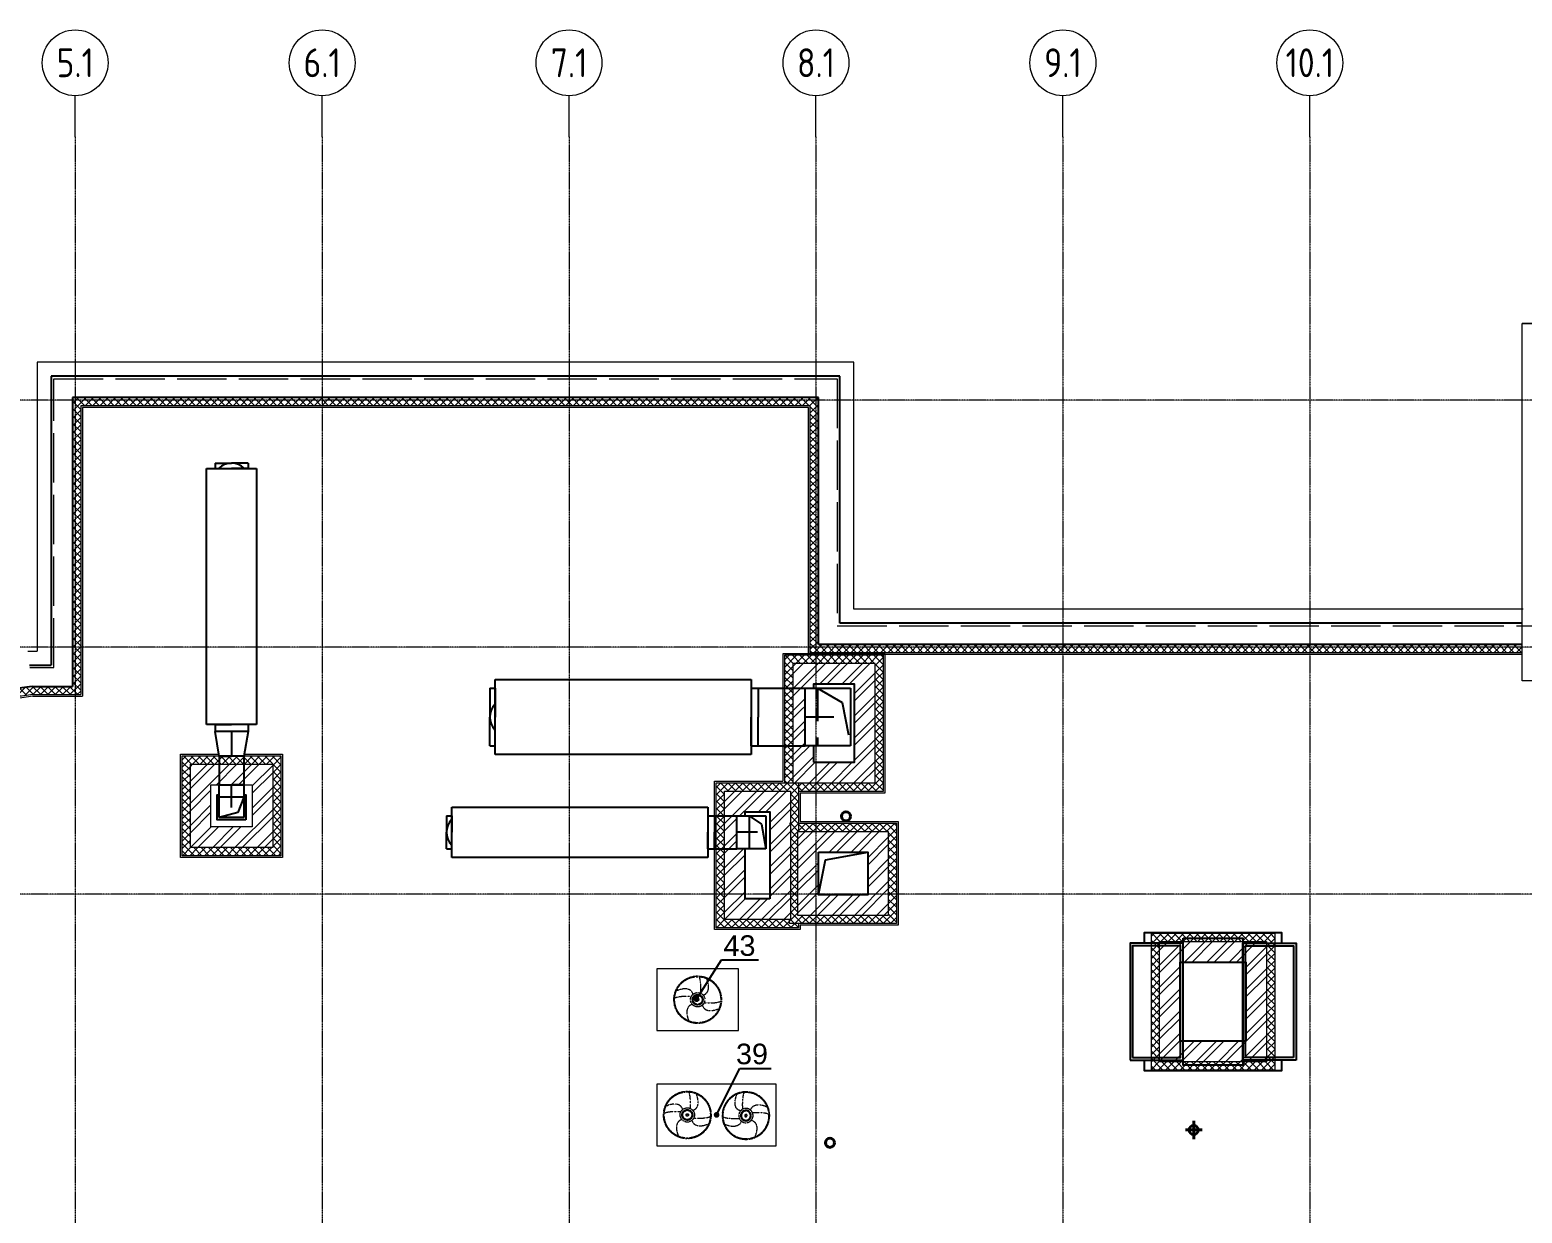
# Model space of a CAD drawing. Header units: millimetres. Extents: x -222892 to 671268, y 0 to 135099.
# Drawn here: x 334968 to 353098, y 120723 to 135099 of the extents above; entities that cross this region are included whole.
import ezdxf
from ezdxf import colors
from ezdxf.entities.mleader import LeaderData, LeaderLine
from ezdxf.enums import TextEntityAlignment as Align
from ezdxf.math import Vec2, Vec3

# ---------------------------------------------------------------- set-up
doc = ezdxf.new("R2010")
doc.units = ezdxf.units.MM
for name, pattern in [('ACAD_ISO02W100', [15, 12, -3]), ('CENTER', [2, 1.25, -0.25, 0.25, -0.25]), ('HIDDEN', [6, 4, -2]), ('осевая', [2, 1.25, -0.25, 0.25, -0.25])]:
    doc.linetypes.add(name, pattern=pattern)
for name, color, linetype, lineweight in [('_ВК-К1', 14, 'Continuous', 40), ('АР_Навесной фасад', 190, 'Continuous', 5), ('АР_Перегородки кирпич', 244, 'Continuous', 5), ('АР_Перегородки_кирпич_Штрих', 244, 'Continuous', 5), ('АР_Утеплитель', 154, 'Continuous', 5), ('АР_Штрих утеплитель', 24, 'Continuous', 5), ('КР_Оси', 7, 'Continuous', 5), ('КР_Тонкая', 250, 'Continuous', 5), ('М_0_В35', 142, 'Continuous', 25), ('М_фреонопроводы', 251, 'CENTER', 5), ('М_Холод', 161, 'Continuous', 5), ('пунктир', 251, 'Continuous', 5)]:
    doc.layers.add(name, color=color, linetype=linetype, lineweight=lineweight)
for name, color, linetype in [('Aks_скрытые_линии', 7, 'HIDDEN'), ('Aks_Схема', 3, 'Continuous'), ('АР_Парапет', 142, 'Continuous'), ('М_0_ВД1', 1, 'Continuous'), ('М_ОВ-ЭОМ', 140, 'Continuous'), ('ПРОЕМЫ ОВ', 173, 'Continuous')]:
    doc.layers.add(name, color=color, linetype=linetype)
doc.styles.add('ISOCPEUR', font='isocpeur.ttf', dxfattribs={"width": 0.85})
doc.styles.get("Standard").update_dxf_attribs({"font": 'arial.ttf'})
pattern_1 = [(45, (0, 0), (-134.7038418160373, 134.7038418160373), []), (45, (89.80260000000001, 0), (-134.7038418160373, 134.7038418160373), [])]
pattern_2 = [(45, (0, 0), (-44.90128060534577, 44.90128060534577), []), (135, (0, 0), (-44.90128060534577, -44.90128060534576), [])]

# ---------------------------------------------------------------- blocks, each defined once
blk = doc.blocks.new('*U4608')
at = {"linetype": 'ByBlock'}
for p, q in [((-15.55352697218349, -3.05), (-15.55352697218349, 3.05)), ((-15.55352697218349, 3.05), (15.55207691330563, 3.05)), ((15.55207691330563, 3.05), (15.55207691330563, -3.05)), ((15.55207691330563, -3.05), (-15.55352697218349, -3.05))]:
    blk.add_line(p, q, dxfattribs=at)
blk = doc.blocks.new('Aks_rs_rect_400x200_to_300x250_300_wipe')
at = {"color": 0, "linetype": 'ByBlock', "lineweight": -2}
blk.add_wipeout([(-2, 0), (2, 0), (1.5, 3), (-1.5, 3)], dxfattribs=at)
blk = doc.blocks.new('Aks_rs_rect_400x200_to_300x250_300')
at = {"color": 0, "linetype": 'ByBlock', "lineweight": -2}
blk.add_blockref('Aks_rs_rect_400x200_to_300x250_300_wipe', (0, 0), dxfattribs=at)
for p, q in [((-2, 0), (-1.5, 3)), ((-1.5, 3), (1.5, 3)), ((1.5, 3), (2, 0)), ((-2, 0), (2, 0))]:
    blk.add_line(p, q, dxfattribs=at)
at = {"layer": 'Aks_Схема'}
blk.add_line((0, 0), (0, 3), dxfattribs=at)
blk = doc.blocks.new('Aks_es_drop_rect_300_250_100_50_50_wipe')
at = {"color": 0, "linetype": 'ByBlock', "lineweight": -2}
blk.add_wipeout([(-1.5, 1.25), (1.5, 1.25), (1.5, -2.75), (-1.5, -2.75)], dxfattribs=at)
blk = doc.blocks.new('Aks_es_drop_rect_300_250_100_50_50')
at = {"color": 0, "linetype": 'ByBlock', "lineweight": -2}
blk.add_blockref('Aks_es_drop_rect_300_250_100_50_50_wipe', (0, 0), dxfattribs=at)
for p, q in [((-1.5, 1.25), (1.5, 1.25)), ((-1.5, -2.75), (-1.5, 1.25)), ((1.5, 1.25), (1.5, -2.75)), ((1.5, -2.75), (-1.5, -2.75))]:
    blk.add_line(p, q, dxfattribs=at)
at = {"layer": 'Aks_скрытые_линии'}
for p, q in [((-1.5, -1.25), (-0.75, 0.625)), ((-0.75, 0.625), (1.5, 1.25)), ((-1.5, -1.25), (1.5, -1.25))]:
    blk.add_line(p, q, dxfattribs=at)
at = {"layer": 'Aks_Схема'}
blk.add_line((0, 0), (0, -2.75), dxfattribs=at)
blk = doc.blocks.new('*U4725')
at = {"linetype": 'ByBlock'}
for p, q in [((-15.5535269721835, -4.55), (-15.5535269721835, 4.55)), ((-15.5535269721835, 4.55), (15.55207691330563, 4.55)), ((15.55207691330563, 4.55), (15.55207691330563, -4.55)), ((15.55207691330563, -4.55), (-15.5535269721835, -4.55))]:
    blk.add_line(p, q, dxfattribs=at)
blk = doc.blocks.new('Aks_es_drop_rect_700_400_100_50_50_wipe')
at = {"color": 0, "linetype": 'ByBlock', "lineweight": -2}
blk.add_wipeout([(-3.5, 2), (3.5, 2), (3.5, -3.5), (-3.5, -3.5)], dxfattribs=at)
blk = doc.blocks.new('Aks_es_drop_rect_700_400_100_50_50')
at = {"color": 0, "linetype": 'ByBlock', "lineweight": -2}
blk.add_blockref('Aks_es_drop_rect_700_400_100_50_50_wipe', (0, 0), dxfattribs=at)
for p, q in [((-3.5, 2), (3.5, 2)), ((-3.5, -3.5), (-3.5, 2)), ((3.5, 2), (3.5, -3.5)), ((3.5, -3.5), (-3.5, -3.5))]:
    blk.add_line(p, q, dxfattribs=at)
at = {"layer": 'Aks_скрытые_линии'}
for p, q in [((-1.75, 1), (3.5, 2)), ((-3.5, -2), (-1.75, 1)), ((-3.5, -2), (3.5, -2))]:
    blk.add_line(p, q, dxfattribs=at)
at = {"layer": 'Aks_Схема'}
blk.add_line((0, 0), (0, -3.5), dxfattribs=at)
blk = doc.blocks.new('Aks_es_drop_rect_400_200_100_50_50_wipe')
at = {"color": 0, "linetype": 'ByBlock', "lineweight": -2}
blk.add_wipeout([(-2, 1), (2, 1), (2, -2.5), (-2, -2.5)], dxfattribs=at)
blk = doc.blocks.new('Aks_es_drop_rect_400_200_100_50_50')
at = {"color": 0, "linetype": 'ByBlock', "lineweight": -2}
blk.add_blockref('Aks_es_drop_rect_400_200_100_50_50_wipe', (0, 0), dxfattribs=at)
for p, q in [((-2, 1), (2, 1)), ((-2, -2.5), (-2, 1)), ((2, 1), (2, -2.5)), ((2, -2.5), (-2, -2.5))]:
    blk.add_line(p, q, dxfattribs=at)
at = {"layer": 'Aks_скрытые_линии'}
for p, q in [((-2, -1), (-1, 0.5)), ((-1, 0.5), (2, 1)), ((-2, -1), (2, -1))]:
    blk.add_line(p, q, dxfattribs=at)
at = {"layer": 'Aks_Схема'}
blk.add_line((0, 0), (0, -2.5), dxfattribs=at)
blk = doc.blocks.new('A$C0d4e4e51')
at = {"layer": 'М_фреонопроводы'}
for centre, radius in [((0, 0), 288.8566844358662), ((0, 0), 280.0460147857403), ((0, 0), 86.98640421516119), ((0, 3.637978807091713e-12), 65.82206057451572), ((0, 3.637978807091713e-12), 63.32245125797893), ((0, 3.637978807091713e-12), 56.71282374609209), ((0, 0), 54.54809857845037), ((0, 0), 14.99765589915607), ((0, 3.637978807091713e-12), 8.998593539488997)]:
    blk.add_circle(centre, radius, dxfattribs=at)
for points in [[(38.81393808877328, 77.84672586773013), (39.43069206242217, 120.3497430797324), (39.47233744623372, 124.4594547744491), (35.66894700675039, 209.123091795238), (35.17107245826628, 213.5192511267633), (31.78933022113051, 237.1253008804342), (27.78976368147414, 255.6517357684061), (20.06445512908977, 275.2600530449563), (15.84786306304159, 279.5972382440705)], [(63.54760664294008, 59.40260184484941), (65.73832356143976, 58.00498084995343), (68.34381133969873, 57.87383059890271), (74.83213327103294, 59.95696780453363), (98.28155533538666, 72.37771393170624), (102.4814754161052, 75.86668588565226), (121.3887601780589, 101.6294875521926), (128.0909414612688, 120.3129603113375), (132.1284807362827, 151.4181425748029), (125.5335555436322, 204.1606599614897), (112.3440243985387, 253.1503100278678), (112.0503138446948, 256.6524840415077), (112.0560640089097, 256.665654856246)], [(-77.82987675641198, 38.83033988487296), (-132.6866261559189, 39.51315608773075), (-179.6618912399863, 38.15869686541919), (-250.1639833884547, 28.83113718986715), (-273.735531223414, 21.14097486649553), (-279.0702124371892, 17.69482380398767), (-279.5427027341793, 16.78236411924809)], [(-59.40322799712885, 63.54702323626043), (-57.95132772275247, 65.92323795983248), (-57.81069860747084, 68.12168681551339), (-66.13242229243042, 88.73537166748793), (-89.68721753318096, 114.5516164181754), (-113.1485436978401, 125.9900323876027), (-136.6817204181571, 131.155181952734), (-160.1875698759104, 132.1402363777997), (-183.6778367552906, 129.6615824114306), (-206.8629539503017, 124.8615624744525), (-230.6765725885052, 117.9500065310131), (-249.9349933031481, 112.4497500339094), (-250.1639833884547, 125.8719659518611), (-250.3874668942881, 125.6004135641269)], [(-65.60806570155546, -57.1158142127133), (-85.7318453581538, -64.55684122126695), (-89.76284992770525, -66.70990112627624), (-109.2171977745602, -82.74032893414551), (-113.2483344665379, -87.83830825575205), (-131.6896096614655, -142.0107320795069), (-131.9470465349732, -146.0117300520578), (-117.9075176594779, -230.8108275714912), (-113.1745423458051, -246.46223046249), (-112.6694436229882, -251.8082155990414), (-113.1850353375776, -254.7440878514062), (-113.708465914533, -255.922166247361)], [(59.11560495081358, -63.81070736391848), (57.95153387717437, -65.92304112415877), (57.81194275961025, -67.83217758488536), (64.31694757047808, -85.24637534668364), (74.71775531442836, -101.1676535591214), (78.7454179043998, -105.516544056205), (98.20900750067085, -119.6778879330232), (102.3855371720274, -121.7435801907632), (121.3159107790561, -128.3445471898413), (125.3248903668718, -129.266920987), (144.7414908983046, -131.8779404638008), (149.0356453520362, -132.069310525294), (168.2951715114759, -131.8483241215872), (172.3876948588877, -131.4734702054047), (191.8369328343542, -128.232706872237), (213.4106816254789, -123.1248564562156), (235.4127962280763, -116.4471487484661), (239.3971075395821, -115.1846321040757), (252.9740532205906, -112.5108137534517), (257.9890519533074, -108.9376861770543)], [(78.29462670424255, -37.90232113634193), (78.75280149595346, -38.45243077696796), (81.9342638203525, -38.88761753211293), (98.28155533532845, -38.88761753211293), (102.2703480111668, -39.11849815771711), (121.3069393527112, -39.44199996194584), (125.3212771530962, -39.47957649205273), (144.8442776836455, -39.47957649205273), (148.843652590178, -39.47957649205273), (168.3361992100254, -38.76028489688179), (172.3399801654741, -38.76028489688179), (191.7170467665419, -37.308851076672), (195.9839557032101, -36.95291361593627), (213.4016683715163, -35.1848435177053), (217.4017371113878, -34.82572348172835), (235.3934991882415, -31.9824380530481), (239.4466719495831, -31.27066237922918), (257.9657091209083, -26.55387223586877), (261.9935612624977, -25.53252835354942), (275.0905243118759, -20.15364528933424), (278.1652131528826, -17.69482162112763), (279.5329044557875, -16.94478456313664)]]:
    blk.add_spline(points, degree=3, dxfattribs=at)
blk = doc.blocks.new('_None')
blk = doc.blocks.new('A$C608f0813')
at = {"layer": 'М_0_ВД1', "color": 7}
for points in [[(677.5000017454149, 574.9999988851778), (677.5000017454149, 677.4999988881755), (-677.4999982545851, 677.4999988881755), (-677.4999982545851, 574.9999988851778)], [(-677.4999982545851, -575.0000011148222), (-677.4999982545851, -677.5000011118245), (677.5000017454149, -677.5000011118245), (677.5000017454149, -575.0000011148222)]]:
    blk.add_lwpolyline(points, dxfattribs=at)
at = {"layer": 'М_0_ВД1'}
for points in [[(-293.9614650491276, 624.9999988851778), (293.9614685358829, 624.9999988851778), (293.9614685358829, -625.0000011148222), (-293.9614650491276, -625.0000011148222)], [(-817.4999982525478, -575.0000011148222), (-293.961465045053, -575.0000011148222), (-293.961465045053, 574.9999988851778), (-817.4999982525478, 574.9999988851778)], [(817.5000017433777, -575.0000011148222), (293.9614685358829, -575.0000011148222), (293.9614685358829, 574.9999988851778), (817.5000017433777, 574.9999988851778)]]:
    blk.add_lwpolyline(points, close=True, dxfattribs=at)
at = {"layer": 'М_0_ВД1', "color": 251}
for points in [[(-792.4999982525478, -550.0000011148222), (-318.961465045053, -550.0000011148222), (-318.961465045053, 549.9999988851778), (-792.4999982525478, 549.9999988851778)], [(792.5000017433777, -550.0000011148222), (318.9614685358829, -550.0000011148222), (318.9614685358829, 549.9999988851778), (792.5000017433777, 549.9999988851778)]]:
    blk.add_lwpolyline(points, close=True, dxfattribs=at)
blk = doc.blocks.new('*U5879')
at = {"color": 0, "linetype": 'ByBlock', "lineweight": -2, "ltscale": 10}
blk.add_line((0, 0), (-71486.8863278562, 0), dxfattribs=at)
blk = doc.blocks.new('*U5880')
at = {"color": 0, "linetype": 'ByBlock', "lineweight": -2, "ltscale": 10}
blk.add_line((0, 0), (-71486.8863278562, 0), dxfattribs=at)
blk = doc.blocks.new('*U5881')
at = {"color": 0, "linetype": 'ByBlock', "lineweight": -2, "ltscale": 10}
blk.add_line((0, 0), (-71486.8863278562, 0), dxfattribs=at)
blk = doc.blocks.new('*U5886')
at = {"color": 0, "linetype": 'Continuous', "lineweight": -2}
blk.add_line((0, 0), (-7.480597291625172e-13, 500), dxfattribs=at)
at = {"color": 0, "linetype": 'ByBlock', "lineweight": -2, "ltscale": 10}
blk.add_line((0, 0), (5.820766091346741e-11, -53277.7616451292), dxfattribs=at)
at = {"color": 0, "linetype": 'Continuous', "lineweight": -2}
blk.add_circle((-1.346507512492531e-12, 900), 400, dxfattribs=at)
at = {"color": 0, "linetype": 'Continuous', "lineweight": -2, "style": 'ISOCPEUR', "width": 0.85}
blk.add_text('5.1', height=350, dxfattribs=at).set_placement((-1.346507512492531e-12, 900), align=Align.MIDDLE_CENTER)
blk = doc.blocks.new('*U5887')
at = {"color": 0, "linetype": 'Continuous', "lineweight": -2}
blk.add_line((0, 0), (-2.427848948442238e-13, 500), dxfattribs=at)
at = {"color": 0, "linetype": 'ByBlock', "lineweight": -2, "ltscale": 10}
blk.add_line((0, 0), (5.820766091346741e-11, -53277.7616451292), dxfattribs=at)
at = {"color": 0, "linetype": 'Continuous', "lineweight": -2}
blk.add_circle((-4.370128107196029e-13, 900), 400, dxfattribs=at)
at = {"color": 0, "linetype": 'Continuous', "lineweight": -2, "style": 'ISOCPEUR', "width": 0.85}
blk.add_text('6.1', height=350, dxfattribs=at).set_placement((-4.370128107196029e-13, 900), align=Align.MIDDLE_CENTER)
blk = doc.blocks.new('*U5888')
at = {"color": 0, "linetype": 'Continuous', "lineweight": -2}
blk.add_line((0, 0), (-2.427848948442238e-13, 500), dxfattribs=at)
at = {"color": 0, "linetype": 'ByBlock', "lineweight": -2, "ltscale": 10}
blk.add_line((0, 0), (5.820766091346741e-11, -53277.7616451292), dxfattribs=at)
at = {"color": 0, "linetype": 'Continuous', "lineweight": -2}
blk.add_circle((-4.370128107196029e-13, 900), 400, dxfattribs=at)
at = {"color": 0, "linetype": 'Continuous', "lineweight": -2, "style": 'ISOCPEUR', "width": 0.85}
blk.add_text('8.1', height=350, dxfattribs=at).set_placement((-4.370128107196029e-13, 900), align=Align.MIDDLE_CENTER)
blk = doc.blocks.new('*U5889')
at = {"color": 0, "linetype": 'Continuous', "lineweight": -2}
blk.add_line((0, 0), (-2.427848948442238e-13, 500), dxfattribs=at)
at = {"color": 0, "linetype": 'ByBlock', "lineweight": -2, "ltscale": 10}
blk.add_line((0, 0), (5.820766091346741e-11, -53277.7616451292), dxfattribs=at)
at = {"color": 0, "linetype": 'Continuous', "lineweight": -2}
blk.add_circle((-4.370128107196029e-13, 900), 400, dxfattribs=at)
at = {"color": 0, "linetype": 'Continuous', "lineweight": -2, "style": 'ISOCPEUR', "width": 0.85}
blk.add_text('9.1', height=350, dxfattribs=at).set_placement((-4.370128107196029e-13, 900), align=Align.MIDDLE_CENTER)
blk = doc.blocks.new('*U5890')
at = {"color": 0, "linetype": 'Continuous', "lineweight": -2}
blk.add_line((0, 0), (-2.427848948442238e-13, 500), dxfattribs=at)
at = {"color": 0, "linetype": 'ByBlock', "lineweight": -2, "ltscale": 10}
blk.add_line((0, 0), (5.820766091346741e-11, -53277.7616451292), dxfattribs=at)
at = {"color": 0, "linetype": 'Continuous', "lineweight": -2}
blk.add_circle((-4.370128107196029e-13, 900), 400, dxfattribs=at)
at = {"color": 0, "linetype": 'Continuous', "lineweight": -2, "style": 'ISOCPEUR', "width": 0.85}
blk.add_text('10.1', height=350, dxfattribs=at).set_placement((-4.370128107196029e-13, 900), align=Align.MIDDLE_CENTER)
blk = doc.blocks.new('*U5901')
at = {"color": 0, "linetype": 'Continuous', "lineweight": -2}
blk.add_line((0, 0), (-2.427848948442238e-13, 500), dxfattribs=at)
at = {"color": 0, "linetype": 'ByBlock', "lineweight": -2, "ltscale": 10}
blk.add_line((0, 0), (5.820766091346741e-11, -53277.7616451292), dxfattribs=at)
at = {"color": 0, "linetype": 'Continuous', "lineweight": -2}
blk.add_circle((-4.370128107196029e-13, 900), 400, dxfattribs=at)
at = {"color": 0, "linetype": 'Continuous', "lineweight": -2, "style": 'ISOCPEUR', "width": 0.85}
blk.add_text('7.1', height=350, dxfattribs=at).set_placement((-4.370128107196029e-13, 900), align=Align.MIDDLE_CENTER)
blk = doc.blocks.new('A$C4c190d01')
at = {"layer": 'КР_Оси', "linetype": 'осевая'}
for name, p in [('*U5886', (5569.938392028183, 78593.59175630503)), ('*U5887', (8569.938392028183, 78593.59175630515)), ('*U5901', (11569.93839202818, 78593.59175630515)), ('*U5888', (14569.93839202795, 78593.59175630515)), ('*U5889', (17569.9383920283, 78593.59175630503)), ('*U5890', (20569.93839202842, 78593.59175630515)), ('*U5881', (61698.28406804663, 75394.99999999997)), ('*U5880', (61698.28406804663, 72394.99999999997)), ('*U5879', (61698.28406804663, 69394.99999999997))]:
    blk.add_blockref(name, p, dxfattribs=at)

msp = doc.modelspace()

# ---------------------------------------------------------------- hatches: boundary and pattern name
at = {"layer": 'АР_Перегородки_кирпич_Штрих', "ltscale": 500}
h = msp.add_hatch(dxfattribs=at)
h.set_pattern_fill('ANSI32', color=256, scale=20)
h.set_pattern_definition(pattern_1)
h.paths.add_polyline_path([(344487.4586638738, 126200.4881354429), (344987.4586638738, 126200.4881354429), (344987.4586638738, 127150.4881354429), (344487.4586638738, 127150.4881354429)], flags=16)
h.paths.add_polyline_path([(344237.4586638738, 125950.4881354429), (345237.4586638738, 125950.4881354429), (345237.4586638738, 127400.4881354429), (344237.4586638738, 127400.4881354429)])
h.paths.add_polyline_path([(343957.4537278331, 124540.6824583524), (343657.4537278329, 124540.6824583524), (343657.4537278329, 125600.6824583524), (343957.4537278331, 125600.6824583524)], flags=16)
h.paths.add_polyline_path([(344207.4537278331, 124290.6824583524), (343407.4537278329, 124290.6824583524), (343407.4537278329, 125850.6824583524), (344207.4537278331, 125850.6824583524)])
h.paths.add_polyline_path([(344298.462746357, 125360.6824583525), (345397.4537278327, 125360.6824583525), (345397.4537278327, 124340.6824583526), (344298.462746357, 124340.6824583526)])
h.paths.add_polyline_path([(344548.462746357, 125110.6824583525), (345147.4537278327, 125110.6824583525), (345147.4537278327, 124590.6824583526), (344548.462746357, 124590.6824583526)], flags=16)
h = msp.add_hatch(dxfattribs=at)
h.set_pattern_fill('ANSI32', color=256, scale=20)
h.set_pattern_definition(pattern_1)
h.paths.add_polyline_path([(337668.1345214166, 125415.9014589615), (337168.1345214166, 125415.9014589615), (337168.1345193057, 125928.6514594418), (337668.1345193057, 125928.6514594418)], flags=16)
h.paths.add_polyline_path([(337918.1345224459, 125165.9014589614), (336918.1345224459, 125165.9014589615), (336918.1345182766, 126178.6514594418), (337918.1345182766, 126178.6514594417)])
h = msp.add_hatch(dxfattribs=at)
h.set_pattern_fill('ANSI32', color=256, scale=20)
h.set_pattern_definition(pattern_1)
h.paths.add_polyline_path([(348943.2597963595, 123773.0000000002), (349742.2597963595, 123773.0000000002), (349742.2597963595, 122812.5000000002), (348943.2597963595, 122812.5000000002)], flags=16)
h.paths.add_polyline_path([(348693.2597963595, 124023.0000000002), (349992.2597963595, 124023.0000000002), (349992.2597963595, 122562.5000000002), (348693.2597963595, 122562.5000000002)])
at = {"layer": 'АР_Утеплитель', "ltscale": 500}
h = msp.add_hatch(dxfattribs=at)
h.set_pattern_fill('ANSI37', color=256, scale=20)
h.set_pattern_definition(pattern_2)
h.paths.add_polyline_path([(345337.4586638738, 127500.4881354429), (344518.7090003201, 127500.4881354429), (344518.7090003201, 127400.4881354429), (345237.4586638738, 127400.4881354429), (345237.4586638738, 125950.4881354429), (344518.7090003201, 125950.4881354429), (344518.7090003201, 125850.4881354429), (345337.4586638738, 125850.4881354429)])
h.paths.add_polyline_path([(344237.4586638738, 127400.4881354429), (344518.7090003201, 127400.4881354429), (344518.7090003201, 127500.4881354429), (344137.4586638738, 127500.4881354429), (344137.4586638738, 125950.6824583524), (344237.4586638738, 125950.6824583524)])
h.paths.add_polyline_path([(344307.4537278331, 125950.4881354429), (344237.4586638738, 125950.4881354429), (343307.4537278329, 125950.6824583524), (343307.4537278329, 124600.6824583524), (343407.4537278329, 124600.6824583524), (343407.4537278329, 125850.6824583524), (344207.4537278331, 125850.6824583524), (344207.4537278331, 124600.6824583524), (344298.462746357, 124600.6824583524), (344298.462746357, 125360.6824583525), (344307.4537278331, 125360.6824583525)])
h.paths.add_polyline_path([(344518.7090003201, 125950.4881354429), (344307.4537278331, 125950.4881354429), (344307.4537278331, 125850.4881354429), (344518.7090003201, 125850.4881354429)])
h.paths.add_polyline_path([(344307.4537278331, 124240.6824583526), (344198.462746357, 124240.6824583526), (344198.462746357, 124290.6824583524), (343407.4537278329, 124290.6824583524), (343407.4537278329, 124600.6824583524), (343307.4537278329, 124600.6824583524), (343307.4537278329, 124190.6824583524), (344307.4537278331, 124190.6824583524)])
h.paths.add_polyline_path([(344298.462746357, 124600.6824583524), (344207.4537278331, 124600.6824583524), (344207.4537278331, 124290.6824583524), (344198.462746357, 124290.6824583524), (344198.462746357, 124240.6824583526), (344518.7090003201, 124240.6824583526), (344518.7090003201, 124340.6824583526), (344298.462746357, 124340.6824583526)])
h.paths.add_polyline_path([(345497.4537278327, 124600.6824583524), (345397.4537278327, 124600.6824583524), (345397.4537278327, 124340.6824583526), (344518.7090003201, 124340.6824583526), (344518.7090003201, 124240.6824583526), (345497.4537278327, 124240.6824583526)])
h.paths.add_polyline_path([(345497.4537278327, 125460.4915244974), (345397.4537278327, 125360.4098109351), (345397.4537278327, 124600.6824583524), (345497.4537278327, 124600.6824583524)])
h.paths.add_polyline_path([(345497.4537278327, 125460.6824583525), (344518.7090003201, 125460.6824583525), (344518.7090003201, 125360.6824583525), (345397.4537278327, 125360.6824583525)])
h.paths.add_polyline_path([(344518.7090003201, 125460.6824583525), (344307.4537278331, 125460.6824583525), (344307.4537278331, 125360.6824583525), (344518.7090003201, 125360.6824583525)])
h = msp.add_hatch(dxfattribs=at)
h.set_pattern_fill('ANSI37', color=256, scale=20)
h.set_pattern_definition(pattern_2)
h.paths.add_polyline_path([(337918.1345224459, 125165.9014589614), (336918.1345224459, 125165.9014589615), (336918.1345182766, 126178.6514594418), (337918.1345182766, 126178.6514594417)], flags=16)
h.paths.add_polyline_path([(338018.1345228576, 125065.9014589614), (336818.1345228576, 125065.9014589616), (336818.134517865, 126278.6514594419), (338018.1345178648, 126278.6514594417)])
h = msp.add_hatch(dxfattribs=at)
h.set_pattern_fill('ANSI37', color=256, scale=20)
h.set_pattern_definition(pattern_2)
h.paths.add_polyline_path([(348693.2597963595, 124023.0000000002), (349992.2597963595, 124023.0000000002), (349992.2597963595, 122562.5000000002), (348693.2597963595, 122562.5000000002)], flags=16)
h.paths.add_polyline_path([(348593.2597963595, 124123.0000000002), (350092.2597963595, 124123.0000000002), (350092.2597963595, 122462.5000000002), (348593.2597963595, 122462.5000000002)])
at = {"layer": 'АР_Штрих утеплитель', "ltscale": 500}
h = msp.add_hatch(dxfattribs=at)
h.set_pattern_fill('ANSI37', color=256, scale=20)
h.set_pattern_definition(pattern_2)
h.paths.add_polyline_path([(353097.4537278334, 127630.6824583524), (350518.7090003203, 127630.6824583524), (350518.7090003203, 127530.6824583524), (353097.4537278334, 127530.6824583524)])
edge = h.paths.add_edge_path()
edge.add_line((350518.7090003203, 127630.6824583524), (344547.4537278329, 127630.6824583525))
edge.add_line((344547.4537278329, 127630.6824583525), (344547.4537278329, 130631.1380299823))
edge.add_line((344547.4537278329, 130631.1380299823), (335487.4537278329, 130630.6824583525))
edge.add_line((335487.4537278331, 130630.6824583525), (335487.4537278332, 127122.7369796679))
edge.add_line((335487.4537278332, 127122.7369796679), (334996.5012287336, 127122.7369796679))
edge.add_arc((336296.1243596947, 116876.8313636951), 10328.00087983883, 97.22897371527749, 132.4844128153412)
edge.add_arc((334278.507436591, 119160.6824583515), 7281.276563062834, 132.9138654462874, 150.3769831410849)
edge.add_arc((334278.5074365918, 119160.6824583511), 7281.276563063785, 150.3769831410856, 179.9999999999889)
edge.add_line((326997.2308735281, 119160.6824583525), (326997.2308735281, 118630.6824583648))
edge.add_line((326997.2308735281, 118630.6824583648), (323487.4537278326, 118630.6824583648))
edge.add_line((323487.4537278327, 118630.6824583648), (323487.4537278327, 106570.6824583523))
edge.add_line((323487.4537278326, 106570.6824583523), (329427.3325584609, 106570.6824583522))
edge.add_line((329427.3325584609, 106570.6824583522), (329427.3325584609, 82275.68245835445))
edge.add_line((329427.3325584609, 82275.68245835445), (336038.7706081953, 82275.68244763686))
edge.add_line((336038.7706081952, 82275.68244763686), (336038.7706083883, 82375.68244763653))
edge.add_line((336038.7706083883, 82375.68244763653), (329527.3325584607, 82375.68245835445))
edge.add_line((329527.3325584607, 82375.68245835445), (329527.3325584607, 106670.6824583523))
edge.add_line((329527.3325584608, 106670.6824583523), (323587.4537278325, 106670.6824583523))
edge.add_line((323587.4537278325, 106670.6824583523), (323587.4537278327, 118530.6824583648))
edge.add_line((323587.4537278327, 118530.6824583648), (327097.2308735282, 118530.6824583648))
edge.add_line((327097.2308735282, 118530.6824583648), (327098.7089987969, 119295.6824583508))
edge.add_arc((334275.7571636449, 119161.8791517242), 7178.295318904982, 150.1859382412758, 178.9319457575192, ccw=False)
edge.add_arc((334278.5074365921, 119160.6824583507), 7181.276563064179, 133.0783930265535, 150.1885639364679, ccw=False)
edge.add_arc((336295.5899172066, 116878.6115553474), 10226.16664863276, 97.26253171683658, 132.6002756336443, ccw=False)
edge.add_line((335002.8394767644, 127022.7369796679), (335587.4537278329, 127022.7369796679))
edge.add_line((335587.4537278331, 127022.7369796679), (335587.4537278331, 130530.6824583525))
edge.add_line((335587.4537278331, 130530.6824583525), (344447.4537278329, 130530.6824583525))
edge.add_line((344447.4537278329, 130530.6824583525), (344447.4537278329, 127630.6824583525))
edge.add_line((344447.4537278329, 127630.6824583525), (344447.4537278329, 127530.6824583524))
edge.add_line((344447.4537278329, 127530.6824583524), (350518.7090003203, 127530.6824583524))
edge.add_line((350518.7090003203, 127530.6824583524), (350518.7090003203, 127630.6824583524))
at = {"layer": 'М_ОВ-ЭОМ', "linetype": 'ByBlock'}
h = msp.add_hatch(color=256, dxfattribs=at)
h.dxf.hatch_style = 1
h.paths.add_polyline_path([(343102.3989404654, 123323.2829818492, 1), (343032.3989404654, 123323.2829818492, 1)])
h = msp.add_hatch(color=256, dxfattribs=at)
h.dxf.hatch_style = 1
h.paths.add_polyline_path([(343346.2262177691, 121917.4747045803, 1), (343276.2262177691, 121917.4747045803, 1)])

# ---------------------------------------------------------------- linework, layer by layer
at = {"layer": '_ВК-К1', "ltscale": 100}
for p, q in [((349108.2437184548, 121846.8848018096), (349108.2437184548, 121621.9104250612)), ((349006.2863844052, 121734.3976134354), (349210.2010525044, 121734.3976134354))]:
    msp.add_line(p, q, dxfattribs=at)
msp.add_circle((344882.9077589646, 125544.4580958382), 55, dxfattribs=at)
at = {"layer": '_ВК-К1', "ltscale": 500}
for centre in [(349108.2437184548, 121734.3976134354), (344687.5296140315, 121577.8667515755)]:
    msp.add_circle(centre, 55, dxfattribs=at)
at = {"layer": 'АР_Навесной фасад', "ltscale": 100}
for p, q in [((361438.0015787307, 131530.6824583526), (353097.4537278334, 131530.6824583526)), ((344977.4537278329, 131060.6824583525), (335057.4537278332, 131060.6824583525)), ((335057.4537278332, 131060.6824583525), (335057.4537278332, 127549.3125587352)), ((344977.4537278328, 128060.6824583524), (344977.4537278329, 131060.6824583525)), ((353108.7090003206, 128060.6824583523), (344977.4537278328, 128060.6824583524)), ((334942.3415080602, 127549.3125587352), (335057.4537278332, 127549.3125587352))]:
    msp.add_line(p, q, dxfattribs=at)
msp.add_lwpolyline([(356558.7090003206, 127190.6824583512), (353097.4537278334, 127190.6824583523), (353097.4537278334, 131530.6824583529), (361438.7090003206, 131530.6824583529), (361438.7090003206, 128020.6824583524)], dxfattribs=at)
at = {"layer": 'АР_Парапет', "ltscale": 500}
for p, q in [((344807.4537278329, 130890.6824583525), (335227.4537278332, 130890.6824583525)), ((335227.4537278332, 130890.6824583525), (335227.4537278332, 127380.666399569)), ((344807.4537278329, 127890.6824583524), (344807.4537278329, 130890.6824583525)), ((344547.4537278329, 130630.6824583525), (335487.4537278331, 130630.6824583525)), ((335487.4537278331, 130630.6824583525), (335487.4537278331, 127122.7369796679)), ((344547.4537278329, 127630.6824583524), (344547.4537278329, 130630.6824583525)), ((353097.4537278334, 127890.6824583524), (344807.4537278329, 127890.6824583524)), ((353097.4537278334, 127630.6824583524), (344547.4537278329, 127630.6824583524)), ((334963.753490652, 127380.666399569), (335227.4537278332, 127380.666399569)), ((334996.5012287336, 127122.7369796679), (335487.4537278332, 127122.7369796679))]:
    msp.add_line(p, q, dxfattribs=at)
msp.add_arc((336298.3503438169, 116869.0459853146), 10336.00455331383, 97.23578433825979, 131.3928750545331, dxfattribs=at)
at = {"layer": 'АР_Перегородки кирпич', "linetype": 'Continuous', "ltscale": 100}
for points in [[(344237.4586638738, 125950.4881354429), (345237.4586638738, 125950.4881354429), (345237.4586638738, 127400.4881354429), (344237.4586638738, 127400.4881354429)], [(337918.1345224459, 125165.9014589614), (336918.1345224459, 125165.9014589615), (336918.1345182766, 126178.6514594418), (337918.1345182766, 126178.6514594417)], [(337668.1345214166, 125415.9014589615), (337168.1345214166, 125415.9014589615), (337168.1345193057, 125928.6514594418), (337668.1345193057, 125928.6514594418)], [(344207.4537278331, 124290.6824583524), (343407.4537278329, 124290.6824583524), (343407.4537278329, 125850.6824583524), (344207.4537278331, 125850.6824583524)], [(344298.462746357, 125360.6824583525), (345397.4537278327, 125360.6824583525), (345397.4537278327, 124340.6824583526), (344298.462746357, 124340.6824583526)], [(348693.2597963595, 124023.0000000002), (349992.2597963595, 124023.0000000002), (349992.2597963595, 122562.5000000002), (348693.2597963595, 122562.5000000002)]]:
    msp.add_lwpolyline(points, close=True, dxfattribs=at)
at = {"layer": 'АР_Утеплитель', "ltscale": 500}
for points in [[(344327.4537278331, 125830.4881354429), (345357.4586638738, 125830.4881354429), (345357.4586638738, 127520.4881354429), (344117.4586638738, 127520.4881354429), (344117.4586638738, 125970.6824583524)], [(344307.4537278331, 125850.4881354429), (345337.4586638738, 125850.4881354429), (345337.4586638738, 127500.4881354429), (344137.4586638738, 127500.4881354429), (344137.4586638738, 125950.6824583524)], [(344327.4537278331, 124220.6824583526), (344327.4537278331, 124170.6824583524), (343287.4537278329, 124170.6824583524), (343287.4537278329, 125970.6824583524), (344117.4586638738, 125970.6824583524)], [(344307.4537278331, 124240.6824583526), (344307.4537278331, 124190.6824583524), (343307.4537278329, 124190.6824583524), (343307.4537278329, 125950.6824583524), (344307.4537278331, 125950.6824583524), (344307.4537278331, 125360.6824583525)], [(344137.4586638738, 125850.6824583524), (344137.4586638738, 125850.4881354429), (344207.4537278331, 125850.4881354429)], [(344327.4537278331, 125830.4881354429), (344327.4537278331, 125480.6824583525)], [(344327.4537278331, 125480.6824583525), (345517.4537278327, 125480.6824583525), (345517.4537278327, 124220.6824583526), (344327.4537278331, 124220.6824583526), (344327.4537278331, 124220.6824583526)], [(344307.4537278331, 125460.6824583525), (345497.4537278327, 125460.6824583525), (345497.4537278327, 124240.6824583526), (344198.462746357, 124240.6824583526), (344198.462746357, 124290.6824583524)], [(344198.462746357, 125460.6824583525), (344207.4537278331, 125460.6824583525)]]:
    msp.add_lwpolyline(points, dxfattribs=at)
for points in [[(338038.13452294, 125045.9014589614), (336798.13452294, 125045.9014589616), (336798.1345177825, 126298.6514594419), (338038.1345177825, 126298.6514594417)], [(338018.1345228576, 125065.9014589614), (336818.1345228576, 125065.9014589616), (336818.134517865, 126278.6514594419), (338018.1345178648, 126278.6514594417)], [(348593.2597963595, 124123.0000000002), (350092.2597963595, 124123.0000000002), (350092.2597963595, 122462.5000000002), (348593.2597963595, 122462.5000000002)]]:
    msp.add_lwpolyline(points, close=True, dxfattribs=at)
at = {"layer": 'АР_Штрих утеплитель', "ltscale": 500}
for p, q in [((344447.4537278329, 130530.6824583525), (335587.4537278331, 130530.6824583525)), ((335587.4537278331, 130530.6824583525), (335587.4537278331, 127022.7369796679)), ((344427.4537278329, 130510.6824583525), (335607.4537278331, 130510.6824583525)), ((335607.4537278331, 130510.6824583525), (335607.4537278331, 127002.7369796679)), ((344427.4537278329, 127510.6824583524), (344427.4537278329, 130510.6824583525)), ((344447.4537278329, 127530.6824583524), (344447.4537278329, 130530.6824583525)), ((353097.4537278334, 127510.6824583524), (344427.4537278329, 127510.6824583524)), ((353097.4537278334, 127530.6824583524), (344447.4537278329, 127530.6824583524)), ((335002.8394767644, 127022.7369796679), (335587.4537278331, 127022.7369796679)), ((335002.8394767644, 127002.7369796679), (335607.4537278331, 127002.7369796679))]:
    msp.add_line(p, q, dxfattribs=at)
for radius in [10236.00455331383, 10216.00455331383]:
    msp.add_arc((336298.3503438169, 116869.0459853146), radius, 97.27109047979418, 131.3928750545331, dxfattribs=at)
at = {"layer": 'М_0_В35', "linetype": 'Continuous'}
for p, q in [((337218.134519306, 129835.3829555408), (337418.134519306, 129835.3829555408)), ((337218.134519306, 129835.3829555408), (337218.134519306, 129771.0034133454)), ((337618.134519306, 129835.3829555408), (337418.134519306, 129835.3829555408)), ((337618.134519306, 129835.3829555408), (337618.134519306, 129771.0034133454)), ((337218.134519306, 129771.0034133454), (337418.134519306, 129771.0034133454)), ((337618.134519306, 129771.0034133454), (337418.134519306, 129771.0034133454)), ((340555.7271677753, 127100.4881354433), (340555.7271677753, 126750.4881354433)), ((340555.7271677753, 127100.4881354433), (340620.1067099701, 127100.4881354434)), ((340620.1067099701, 127100.4881354434), (340620.1067099701, 126750.4881354434)), ((343730.1067099701, 127100.4881354432), (343730.1067099701, 126750.4881354432)), ((343730.1067099701, 127100.4881354432), (343814.4003763573, 127100.4881354432)), ((343814.4003763573, 127100.4881354432), (343814.4003763573, 126750.4881354432)), ((343814.4003763573, 127100.4881354432), (343814.4003763573, 126750.4881354432)), ((343814.4003763573, 127100.4881354432), (344387.4586638737, 127100.4881354432)), ((344387.4586638737, 127100.4881354432), (344387.4586638737, 126750.4881354432)), ((340555.7271677753, 126400.4881354433), (340555.7271677753, 126750.4881354433)), ((340620.1067099701, 126400.4881354434), (340620.1067099701, 126750.4881354434)), ((343730.1067099701, 126400.4881354432), (343730.1067099701, 126750.4881354432)), ((343814.4003763573, 126400.4881354432), (343814.4003763573, 126750.4881354432)), ((343814.4003763573, 126400.4881354432), (343814.4003763573, 126750.4881354432)), ((344387.4586638737, 126400.4881354432), (344387.4586638737, 126750.4881354432)), ((337218.1345193057, 126661.0034133454), (337418.1345193057, 126661.0034133454)), ((337218.1345193057, 126661.0034133454), (337218.1345193057, 126576.7097469582)), ((337218.1345193057, 126576.7097469582), (337418.1345193057, 126576.7097469582)), ((337618.1345193057, 126661.0034133454), (337418.1345193057, 126661.0034133454)), ((337618.1345193057, 126576.7097469582), (337418.1345193057, 126576.7097469582)), ((337618.1345193057, 126661.0034133454), (337618.1345193057, 126576.7097469582)), ((340555.7271677753, 126400.4881354433), (340620.1067099701, 126400.4881354434)), ((343730.1067099701, 126400.4881354432), (343814.4003763573, 126400.4881354432)), ((343814.4003763573, 126400.4881354432), (344387.4586638737, 126400.4881354432)), ((337268.1345193057, 126276.7097469582), (337418.1345193057, 126276.7097469582)), ((337268.1345193057, 126276.7097469582), (337268.1345193057, 125928.6514594418)), ((337568.1345193057, 126276.7097469582), (337418.1345193057, 126276.7097469582)), ((337568.1345193057, 126276.7097469582), (337568.1345193057, 125928.6514594418)), ((337268.1345193057, 125928.6514594418), (337418.1345193057, 125928.6514594418)), ((337568.1345193057, 125928.6514594418), (337418.1345193057, 125928.6514594418)), ((340028.6958949979, 125550.6824583527), (340028.6958949979, 125350.6824583527)), ((340028.6958949979, 125550.6824583527), (340093.0754371933, 125550.6824583529)), ((340093.0754371933, 125550.6824583529), (340093.0754371933, 125350.6824583529)), ((343203.0754371933, 125550.6824583527), (343203.0754371933, 125350.6824583527)), ((343203.0754371933, 125550.6824583527), (343287.3691035804, 125550.6824583527)), ((343287.3691035804, 125550.6824583527), (343287.3691035804, 125350.6824583527)), ((343287.3691035804, 125550.6824583527), (343287.3691035804, 125350.6824583527)), ((343287.3691035804, 125550.6824583527), (343557.4537278329, 125550.6824583527)), ((343557.4537278329, 125550.6824583527), (343557.4537278329, 125350.6824583527)), ((340028.6958949979, 125150.6824583527), (340028.6958949979, 125350.6824583527)), ((340093.0754371933, 125150.6824583529), (340093.0754371933, 125350.6824583529)), ((343203.0754371933, 125150.6824583527), (343203.0754371933, 125350.6824583527)), ((343287.3691035804, 125150.6824583527), (343287.3691035804, 125350.6824583527)), ((343287.3691035804, 125150.6824583527), (343287.3691035804, 125350.6824583527)), ((343557.4537278329, 125150.6824583527), (343557.4537278329, 125350.6824583527)), ((340028.6958949979, 125150.6824583527), (340093.0754371933, 125150.6824583529)), ((343203.0754371933, 125150.6824583527), (343287.3691035804, 125150.6824583527)), ((343287.3691035804, 125150.6824583527), (343557.4537278329, 125150.6824583527))]:
    msp.add_line(p, q, dxfattribs=at)
at = {"layer": 'М_0_В35'}
for centre, start, end in [((337418.134519306, 129610.5368750276), 45.53453798782693, 134.4654620121731), ((340780.5732482878, 126750.4881354433), 135.5345379857663, 224.4654620142337), ((340253.5419755111, 125350.6824583527), 135.5345379857663, 224.4654620142337)]:
    msp.add_arc(centre, 224.8460805132082, start, end, dxfattribs=at)
at = {"layer": 'М_Холод', "ltscale": 2}
for points, elevation in [([(343576.2262177691, 123691.3263070605), (342586.2262177691, 123691.3263070605), (342586.2262177691, 122941.3263070605), (343576.2262177691, 122941.3263070605)], -0.06637479309574701), ([(344036.2262177691, 122291.3263070605), (342586.2262177691, 122291.3263070605), (342586.2262177691, 121541.3263070605), (344036.2262177691, 121541.3263070605)], -0.0331873965478735)]:
    msp.add_lwpolyline(points, close=True, dxfattribs=dict(at, elevation=elevation))
at = {"layer": 'ПРОЕМЫ ОВ', "ltscale": 500}
for points in [[(344487.4586638738, 126200.4881354429), (344987.4586638738, 126200.4881354429), (344987.4586638738, 127150.4881354429), (344487.4586638738, 127150.4881354429)], [(337593.1345193058, 125503.6514594415), (337243.1345193058, 125503.6514594415), (337243.1345193058, 125803.6514594415), (337593.1345193058, 125803.6514594415)], [(343957.4537278331, 124540.6824583524), (343657.4537278329, 124540.6824583524), (343657.4537278329, 125600.6824583524), (343957.4537278331, 125600.6824583524)], [(344548.462746357, 125110.6824583525), (345147.4537278327, 125110.6824583525), (345147.4537278327, 124590.6824583526), (344548.462746357, 124590.6824583526)], [(348943.2597963595, 123773.0000000002), (349742.2597963595, 123773.0000000002), (349742.2597963595, 122812.5000000002), (348943.2597963595, 122812.5000000002)]]:
    msp.add_lwpolyline(points, close=True, dxfattribs=at)
msp.add_lwpolyline([(344547.4537278329, 124590.6824583524), (344634.5308207205, 125016.0334144915), (345147.4537278329, 125110.6824583524)], dxfattribs=at)
at = {"layer": 'пунктир', "linetype": 'ACAD_ISO02W100', "ltscale": 50}
for p, q in [((335257.4537278331, 130860.6824583525), (344777.4537278329, 130860.6824583527)), ((335257.4537278329, 127350.9053126574), (335257.4537278331, 130860.6824583525)), ((344777.4537278329, 130860.6824583527), (344777.4537278331, 127860.6824583525)), ((344777.4537278331, 127860.6824583525), (353257.4537278334, 127860.6824583524)), ((334967.5320758153, 127350.9053126574), (335257.4537278329, 127350.9053126574))]:
    msp.add_line(p, q, dxfattribs=at)

# ---------------------------------------------------------------- block references
at = {"layer": 'М_0_В35', "linetype": 'ByBlock', "xscale": 100, "yscale": 100, "zscale": 100}
for name, p, rotation in [('*U4608', (337418.134519306, 128216.0034133454), 89.99999999999596), ('*U4725', (342175.1067099701, 126750.4881354434), 179.999999999996), ('*U4608', (341648.0754371933, 125350.6824583528), 179.999999999996)]:
    msp.add_blockref(name, p, dxfattribs=dict(at, rotation=rotation))
at = {"layer": 'М_0_ВД1', "xscale": 1.234188990825688, "yscale": 1.234188990825688, "zscale": 1.234188990825688}
msp.add_blockref('A$C608f0813', (349342.7597942077, 123292.750001376), dxfattribs=at)
at = {"layer": 'М_Холод', "ltscale": 2}
for p in [(343081.2262177691, 123316.3263070605, -0.06637479309574701), (342955.2132432839, 121916.3263070605, -0.0331873965478735)]:
    msp.add_blockref('A$C0d4e4e51', p, dxfattribs=at)
at = {"layer": 'М_Холод', "ltscale": 2, "xscale": -1}
msp.add_blockref('A$C0d4e4e51', (343667.2391922544, 121908.6945108141, -0.0331873965478735), dxfattribs=at)

# ---------------------------------------------------------------- leaders
at = {"layer": 'КР_Тонкая', "linetype": 'ByBlock'}
ml = msp.add_multileader_mtext('Standard', dxfattribs=at)
ml.set_content('43', color=256)
ml.set_leader_properties()
ml.set_arrow_properties(name='NONE')
ml.build(insert=Vec2(0, 0))
ml.multileader.update_dxf_attribs({"text_left_attachment_type": 6, "text_right_attachment_type": 6, "dogleg_length": 0.36, "arrow_head_size": 0.162})
ctx = ml.context
ctx.base_point, ctx.char_height, ctx.arrow_head_size, ctx.landing_gap_size, ctx.plane_origin = Vec3(343438.1408950659, 123799.2512521645, -0.02966123566466194), 250, 0.162, 0.081, Vec3(352339.5922719645, 130986.0731668199, -0.02966123566466194)
ctx.left_attachment, ctx.right_attachment, ctx.text_align_type = 6, 6, 1
notes = []
notes.append((ctx, [(0, (1, 1, 0), (343372.5853336965, 123799.2512521645, -0.02966123566466194), (1, 0), 65.55556136932078, [(0, [(343067.3989404654, 123322.1345843295, -0.02966123566466194)], 0, [])])]))
ctx.mtext.insert, ctx.mtext.width, ctx.mtext.defined_height, ctx.mtext.alignment, ctx.mtext.flow_direction = Vec3(343589.0575021599, 124099.2512521645, -0.02966123566466194), 2817.47973754938, 544.2773374749016, 2, 5
ml = msp.add_multileader_mtext('Standard', dxfattribs=at)
ml.set_content('39', color=256)
ml.set_leader_properties()
ml.set_arrow_properties(name='NONE')
ml.build(insert=Vec2(0, 0))
ml.multileader.update_dxf_attribs({"text_left_attachment_type": 6, "text_right_attachment_type": 6, "dogleg_length": 0.36, "arrow_head_size": 0.162})
ctx = ml.context
ctx.base_point, ctx.char_height, ctx.arrow_head_size, ctx.landing_gap_size, ctx.plane_origin = Vec3(343593.6288958126, 122482.6075506292, -0.02966123566466194), 250, 0.162, 0.081, Vec3(352583.4195492683, 129580.264889551, -0.02966123566466194)
ctx.left_attachment, ctx.right_attachment, ctx.text_align_type = 6, 6, 1
notes.append((ctx, [(0, (1, 1, 0), (343593.3048958126, 122482.6075506292, -0.02966123566466194), (1, 0), 0.3239999999999447, [(0, [(343311.2262177691, 121916.3263070605, -0.02966123566466194)], 0, [])])]))
ctx.mtext.insert, ctx.mtext.width, ctx.mtext.defined_height, ctx.mtext.alignment, ctx.mtext.flow_direction = Vec3(343740.7937975862, 122782.6075506292, -0.02966123566466194), 2817.47973754938, 544.2773374749016, 2, 5
for ctx, leaders in notes:
    for number, flags, end, landing, length, lines in leaders:
        leader = LeaderData()
        leader.index, (leader.has_last_leader_line, leader.has_dogleg_vector, leader.attachment_direction) = number, flags
        leader.last_leader_point, leader.dogleg_vector, leader.dogleg_length = Vec3(end), Vec3(landing), length
        for number, points, colour, breaks in lines:
            line = LeaderLine()
            line.index, line.vertices, line.color, line.breaks = number, Vec3.list(points), colors.encode_raw_color(colour), breaks
            leader.lines.append(line)
        ctx.leaders.append(leader)

# ---------------------------------------------------------------- next in the draw order: block references
at = {"layer": 'М_0_В35', "linetype": 'Continuous', "xscale": 100, "yscale": 100, "zscale": 100}
for name, p, rotation in [('Aks_es_drop_rect_700_400_100_50_50', (344737.4586638737, 126750.4881354432), 269.9999999999977), ('Aks_rs_rect_400x200_to_300x250_300', (337418.1345193057, 126576.7097469582), 179.9999999999987), ('Aks_es_drop_rect_300_250_100_50_50', (337418.1345193057, 125653.6514594418), 179.9999999999978), ('Aks_es_drop_rect_400_200_100_50_50', (343807.4537278329, 125350.6824583527), 269.9999999999978)]:
    msp.add_blockref(name, p, dxfattribs=dict(at, rotation=rotation))

# ---------------------------------------------------------------- next in the draw order: block references
at = {"layer": 'КР_Оси'}
msp.add_blockref('A$C4c190d01', (329948.7705588582, 55205.68245835246), dxfattribs=at)

doc.saveas('drawing.dxf')
